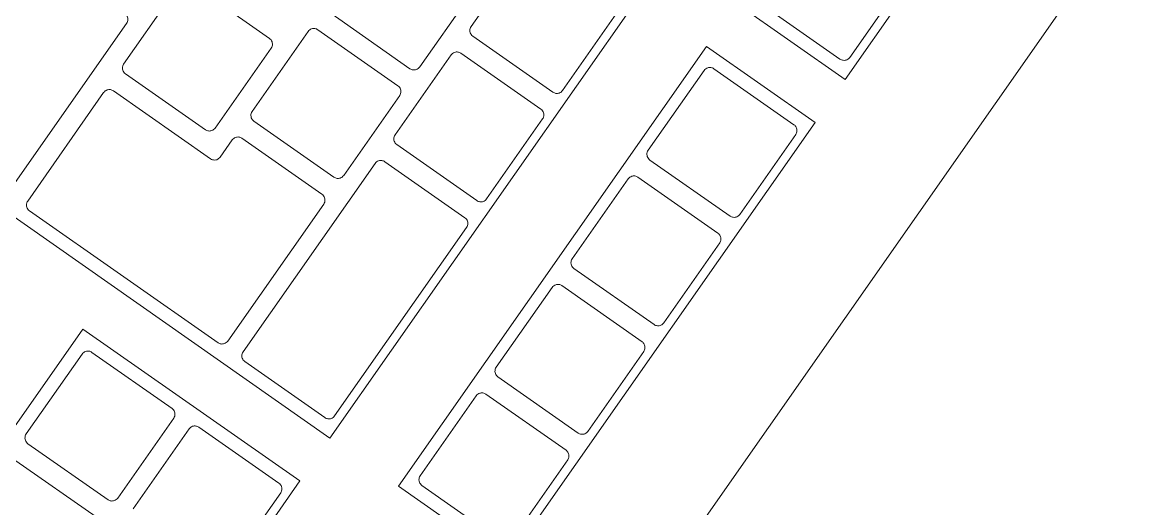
# Model space of a CAD drawing. Header units: inches. Extents: x 1 to 4637, y -664 to 702.
# Drawn here: x 1132.71 to 1139.09, y -141.86 to -139.12 of the extents above; entities that cross this region are included whole.
import ezdxf

# ---------------------------------------------------------------- set-up
doc = ezdxf.new("R2010")
doc.units = ezdxf.units.IN
doc.header["$MEASUREMENT"] = 0
doc.layers.add('I-FURN', color=30, linetype='Continuous', lineweight=9)

# ---------------------------------------------------------------- blocks, each defined once
blk = doc.blocks.new('Desk - Group 3 - No Side Chairs-V13-New Construction - Tel_Data_Elec Plan')
at = {"layer": 'I-FURN'}
for p, q in [((17.9286, -9.8571), (20.0738, -6.7933)), ((16.6743, -7.1525), (18.5448, -8.4622)), ((11.5285, -7.8091), (26.3635, -18.1967)), ((17.8003, -8.084), (17.4836, -8.5363)), ((20.2703, -8.7092), (19.3351, -8.0543)), ((17.5804, -8.604), (17.897, -8.1518)), ((17.9519, -8.1421), (18.4034, -8.4583)), ((18.4673, -9.225), (19.213, -8.16)), ((19.2678, -8.1504), (19.8806, -8.5794)), ((17.6867, -9.6877), (15.8162, -8.378)), ((18.5448, -8.4622), (17.6867, -9.6877)), ((18.413, -8.5131), (18.0964, -8.9653)), ((18.0416, -8.975), (17.5901, -8.6588)), ((19.8902, -8.6343), (19.5063, -9.1825)), ((17.5291, -8.7459), (17.9806, -9.062)), ((19.6703, -9.1542), (19.987, -8.702)), ((20.0418, -8.6923), (20.4933, -9.0085)), ((20.503, -9.0633), (20.1863, -9.5155)), ((17.9903, -9.1169), (17.6736, -9.5691)), ((19.516, -9.2373), (19.6127, -9.3051)), ((20.1315, -9.5252), (19.68, -9.209)), ((17.6188, -9.5788), (17.1673, -9.2626)), ((19.2509, -9.8218), (18.4769, -9.2798)), ((18.0445, -9.8288), (18.3611, -9.3766)), ((18.416, -9.3669), (19.4802, -10.1121)), ((19.6224, -9.3599), (19.3058, -9.8121)), ((19.4025, -9.8799), (19.7192, -9.4277)), ((19.774, -9.418), (20.2255, -9.7341)), ((20.2352, -9.789), (19.9185, -10.2412)), ((27.1521, -16.3155), (17.9286, -9.8571)), ((19.1184, -10.6288), (18.0542, -9.8836)), ((20.0153, -10.3089), (20.3319, -9.8567)), ((19.8637, -10.2508), (19.4122, -9.9347)), ((19.4899, -10.1669), (19.1733, -10.6191)), ((17.2285, -10.8568), (17.6576, -10.2441)), ((17.6576, -10.2441), (20.1408, -11.9829)), ((19.27, -10.6869), (19.5866, -10.2347)), ((19.6415, -10.225), (20.093, -10.5412)), ((17.3445, -10.8285), (17.6611, -10.3763)), ((17.7159, -10.3667), (18.1674, -10.6828)), ((20.4765, -10.6799), (20.0249, -10.3638)), ((20.1026, -10.596), (19.786, -11.0482)), ((20.2542, -10.6541), (20.7057, -10.9702)), ((19.8828, -11.1159), (20.1994, -10.6637)), ((18.1771, -10.7376), (17.8605, -11.1898)), ((19.7312, -11.0579), (19.2797, -10.7417)), ((17.9572, -11.2576), (18.2739, -10.8054)), ((18.3287, -10.7957), (18.7802, -11.1119)), ((19.7118, -12.5956), (17.2285, -10.8568)), ((17.8056, -11.1995), (17.3541, -10.8834)), ((18.7899, -11.1667), (18.4732, -11.6189)), ((20.3439, -11.4869), (19.8924, -11.1708)), ((18.57, -11.6866), (18.8866, -11.2344)), ((18.9414, -11.2248), (19.3929, -11.5409)), ((18.4184, -11.6286), (17.9669, -11.3124)), ((19.4026, -11.5957), (19.086, -12.0479)), ((19.1827, -12.1157), (19.4994, -11.6635)), ((19.5542, -11.6538), (20.0057, -11.97)), ((19.0311, -12.0576), (18.5796, -11.7415)), ((20.1408, -11.9829), (19.7118, -12.5956)), ((20.0154, -12.0248), (19.6987, -12.477)), ((19.6439, -12.4867), (19.1924, -12.1705)), ((19.9537, -12.765), (20.3827, -12.1522)), ((20.0696, -12.7367), (20.3862, -12.2845)), ((22.4369, -14.5038), (19.9537, -12.765)), ((20.5308, -13.1077), (20.0793, -12.7915))]:
    blk.add_line(p, q, dxfattribs=at)
for points in [[(17.897, -8.1518), (17.8994, -8.1484), (17.9051, -8.1425), (17.9161, -8.1366), (17.9285, -8.1344), (17.9409, -8.1361), (17.9485, -8.1397), (17.9519, -8.1421)], [(19.213, -8.16), (19.2153, -8.1567), (19.2211, -8.1507), (19.2321, -8.1448), (19.2444, -8.1426), (19.2569, -8.1443), (19.2644, -8.148), (19.2678, -8.1504)], [(19.987, -8.702), (19.9893, -8.6986), (19.9951, -8.6926), (20.0061, -8.6868), (20.0184, -8.6846), (20.0309, -8.6863), (20.0384, -8.69), (20.0418, -8.6923)], [(20.3251, -8.6995), (20.3228, -8.7029), (20.317, -8.7089), (20.306, -8.7148), (20.2937, -8.717), (20.2812, -8.7152), (20.2737, -8.7116), (20.2703, -8.7092)], [(18.0964, -8.9653), (18.0941, -8.9687), (18.0883, -8.9746), (18.0774, -8.9805), (18.065, -8.9827), (18.0526, -8.981), (18.045, -8.9774), (18.0416, -8.975)], [(19.5063, -9.1825), (19.504, -9.1859), (19.5003, -9.1933), (19.4986, -9.2057), (19.5007, -9.218), (19.5066, -9.2291), (19.5126, -9.235), (19.516, -9.2373)], [(18.3611, -9.3766), (18.3635, -9.3732), (18.3692, -9.3673), (18.3802, -9.3614), (18.3925, -9.3591), (18.405, -9.3608), (18.4126, -9.3645), (18.416, -9.3669)], [(19.7192, -9.4277), (19.7215, -9.4243), (19.7273, -9.4183), (19.7383, -9.4124), (19.7506, -9.4102), (19.763, -9.4119), (19.7706, -9.4156), (19.774, -9.418)], [(17.6736, -9.5691), (17.6713, -9.5724), (17.6656, -9.5784), (17.6547, -9.5843), (17.6424, -9.5865), (17.6298, -9.5848), (17.6222, -9.5812), (17.6188, -9.5788)], [(20.1863, -9.5155), (20.184, -9.5189), (20.1782, -9.5248), (20.1672, -9.5307), (20.1549, -9.5329), (20.1425, -9.5312), (20.1349, -9.5276), (20.1315, -9.5252)], [(19.3058, -9.8121), (19.3034, -9.8155), (19.2977, -9.8214), (19.2867, -9.8273), (19.2744, -9.8296), (19.2619, -9.8279), (19.2544, -9.8242), (19.2509, -9.8218)], [(19.5866, -10.2347), (19.589, -10.2313), (19.5947, -10.2254), (19.6057, -10.2195), (19.618, -10.2172), (19.6305, -10.2189), (19.6381, -10.2226), (19.6415, -10.225)], [(19.9185, -10.2412), (19.9162, -10.2445), (19.9104, -10.2505), (19.8995, -10.2564), (19.8872, -10.2586), (19.8747, -10.2569), (19.8671, -10.2532), (19.8637, -10.2508)], [(17.6611, -10.3763), (17.6634, -10.373), (17.6691, -10.3671), (17.68, -10.3612), (17.6923, -10.3589), (17.7049, -10.3605), (17.7125, -10.3642), (17.7159, -10.3667)], [(19.1733, -10.6191), (19.1709, -10.6225), (19.1652, -10.6284), (19.1543, -10.6343), (19.142, -10.6366), (19.1295, -10.6349), (19.1219, -10.6312), (19.1184, -10.6288)], [(20.1994, -10.6637), (20.2017, -10.6604), (20.2075, -10.6544), (20.2184, -10.6485), (20.2307, -10.6463), (20.2432, -10.648), (20.2508, -10.6517), (20.2542, -10.6541)], [(18.2739, -10.8054), (18.2762, -10.8021), (18.2819, -10.7961), (18.2927, -10.7902), (18.305, -10.7879), (18.3176, -10.7896), (18.3252, -10.7933), (18.3287, -10.7957)], [(19.786, -11.0482), (19.7837, -11.0515), (19.778, -11.0575), (19.767, -11.0634), (19.7547, -11.0656), (19.7422, -11.0639), (19.7346, -11.0603), (19.7312, -11.0579)], [(17.8605, -11.1898), (17.8585, -11.1926), (17.854, -11.1976), (17.8454, -11.2032), (17.8356, -11.2064), (17.8252, -11.207), (17.8148, -11.2048), (17.8085, -11.2015), (17.8056, -11.1995)], [(18.8866, -11.2344), (18.8889, -11.2311), (18.8946, -11.2252), (18.9055, -11.2193), (18.9178, -11.217), (18.9304, -11.2187), (18.938, -11.2223), (18.9414, -11.2248)], [(17.9669, -11.3124), (17.964, -11.3104), (17.9588, -11.3056), (17.9532, -11.2966), (17.9502, -11.2866), (17.9498, -11.2763), (17.9521, -11.2663), (17.9553, -11.2603), (17.9572, -11.2576)], [(18.4732, -11.6189), (18.4713, -11.6216), (18.4667, -11.6267), (18.4582, -11.6322), (18.4484, -11.6354), (18.4379, -11.636), (18.4276, -11.6338), (18.4213, -11.6306), (18.4184, -11.6286)], [(19.4994, -11.6635), (19.5017, -11.6602), (19.5074, -11.6542), (19.5182, -11.6483), (19.5305, -11.646), (19.5431, -11.6477), (19.5507, -11.6514), (19.5542, -11.6538)], [(18.5796, -11.7415), (18.5768, -11.7394), (18.5715, -11.7346), (18.566, -11.7257), (18.5629, -11.7157), (18.5626, -11.7054), (18.5649, -11.6954), (18.568, -11.6894), (18.57, -11.6866)], [(19.086, -12.0479), (19.084, -12.0507), (19.0795, -12.0557), (19.0709, -12.0613), (19.0611, -12.0645), (19.0507, -12.0651), (19.0403, -12.0629), (19.034, -12.0596), (19.0311, -12.0576)], [(19.1924, -12.1705), (19.1895, -12.1685), (19.1843, -12.1637), (19.1787, -12.1547), (19.1757, -12.1447), (19.1754, -12.1344), (19.1776, -12.1245), (19.1808, -12.1184), (19.1827, -12.1157)], [(19.6987, -12.477), (19.6968, -12.4797), (19.6922, -12.4848), (19.6837, -12.4903), (19.6739, -12.4935), (19.6634, -12.4941), (19.6531, -12.4919), (19.6468, -12.4887), (19.6439, -12.4867)], [(20.0793, -12.7915), (20.0764, -12.7895), (20.0712, -12.7847), (20.0656, -12.7757), (20.0626, -12.7657), (20.0622, -12.7554), (20.0645, -12.7455), (20.0677, -12.7394), (20.0696, -12.7367)]]:
    blk.add_open_spline(points, degree=3, dxfattribs=at)
for points, knots in [([(18.4034, -8.4583), (18.4068, -8.4607), (18.4128, -8.4665), (18.4182, -8.4767), (18.4204, -8.4869), (18.42, -8.4993), (18.4166, -8.5081), (18.413, -8.5131)], [0, 0, 0, 0, 0.2, 0.4, 0.55, 0.7, 1, 1, 1, 1]), ([(17.5901, -8.6588), (17.5866, -8.6564), (17.5806, -8.6506), (17.5752, -8.6403), (17.5731, -8.6302), (17.5734, -8.6178), (17.5769, -8.609), (17.5804, -8.604)], [0, 0, 0, 0, 0.2, 0.4, 0.55, 0.7, 1, 1, 1, 1]), ([(19.8806, -8.5794), (19.8839, -8.5818), (19.89, -8.5876), (19.8968, -8.6006), (19.8984, -8.6174), (19.8938, -8.6292), (19.8902, -8.6343)], [0, 0, 0, 0, 0.2, 0.4, 0.7, 1, 1, 1, 1]), ([(17.9806, -9.062), (17.984, -9.0644), (17.9901, -9.0703), (17.9954, -9.0805), (17.9976, -9.0907), (17.9973, -9.1031), (17.9938, -9.1119), (17.9903, -9.1169)], [0, 0, 0, 0, 0.2, 0.4, 0.55, 0.7, 1, 1, 1, 1]), ([(19.68, -9.209), (19.6766, -9.2067), (19.6706, -9.2008), (19.6652, -9.1906), (19.663, -9.1805), (19.6633, -9.168), (19.6668, -9.1592), (19.6703, -9.1542)], [0, 0, 0, 0, 0.2, 0.4, 0.55, 0.7, 1, 1, 1, 1]), ([(18.4769, -9.2798), (18.4735, -9.2774), (18.4675, -9.2716), (18.4621, -9.2613), (18.46, -9.2512), (18.4603, -9.2388), (18.4638, -9.23), (18.4673, -9.225)], [0, 0, 0, 0, 0.2, 0.4, 0.55, 0.7, 1, 1, 1, 1]), ([(19.6127, -9.3051), (19.6162, -9.3075), (19.6222, -9.3133), (19.6276, -9.3235), (19.6297, -9.3337), (19.6294, -9.3461), (19.6259, -9.3549), (19.6224, -9.3599)], [0, 0, 0, 0, 0.2, 0.4, 0.55, 0.7, 1, 1, 1, 1]), ([(20.2255, -9.7341), (20.2289, -9.7365), (20.2349, -9.7424), (20.2403, -9.7526), (20.2425, -9.7627), (20.2422, -9.7751), (20.2387, -9.7839), (20.2352, -9.789)], [0, 0, 0, 0, 0.2, 0.4, 0.55, 0.7, 1, 1, 1, 1]), ([(18.0542, -9.8836), (18.0507, -9.8812), (18.0447, -9.8753), (18.0393, -9.865), (18.0372, -9.8549), (18.0375, -9.8425), (18.041, -9.8338), (18.0445, -9.8288)], [0, 0, 0, 0, 0.2, 0.4, 0.55, 0.7, 1, 1, 1, 1]), ([(19.4122, -9.9347), (19.4088, -9.9323), (19.4027, -9.9264), (19.3974, -9.9162), (19.3952, -9.9061), (19.3955, -9.8937), (19.399, -9.8849), (19.4025, -9.8799)], [0, 0, 0, 0, 0.2, 0.4, 0.55, 0.7, 1, 1, 1, 1]), ([(19.4802, -10.1121), (19.4836, -10.1145), (19.4897, -10.1204), (19.4951, -10.1306), (19.4972, -10.1408), (19.4969, -10.1532), (19.4934, -10.1619), (19.4899, -10.1669)], [0, 0, 0, 0, 0.2, 0.4, 0.55, 0.7, 1, 1, 1, 1]), ([(20.0249, -10.3638), (20.0215, -10.3614), (20.0155, -10.3555), (20.0101, -10.3453), (20.008, -10.3351), (20.0083, -10.3227), (20.0118, -10.3139), (20.0153, -10.3089)], [0, 0, 0, 0, 0.2, 0.4, 0.55, 0.7, 1, 1, 1, 1]), ([(20.093, -10.5412), (20.0964, -10.5435), (20.1025, -10.5494), (20.1078, -10.5597), (20.11, -10.5698), (20.1096, -10.5822), (20.1062, -10.591), (20.1026, -10.596)], [0, 0, 0, 0, 0.2, 0.4, 0.55, 0.7, 1, 1, 1, 1]), ([(18.1674, -10.6828), (18.1709, -10.6852), (18.177, -10.6912), (18.1823, -10.7014), (18.1844, -10.7116), (18.1841, -10.724), (18.1806, -10.7327), (18.1771, -10.7376)], [0, 0, 0, 0, 0.2, 0.4, 0.55, 0.7, 1, 1, 1, 1]), ([(19.2797, -10.7417), (19.2762, -10.7393), (19.2702, -10.7334), (19.2648, -10.7232), (19.2627, -10.713), (19.263, -10.7006), (19.2665, -10.6919), (19.27, -10.6869)], [0, 0, 0, 0, 0.2, 0.4, 0.55, 0.7, 1, 1, 1, 1]), ([(18.7802, -11.1119), (18.7836, -11.1143), (18.7897, -11.1202), (18.7951, -11.1305), (18.7972, -11.1407), (18.7968, -11.153), (18.7933, -11.1617), (18.7899, -11.1667)], [0, 0, 0, 0, 0.2, 0.4, 0.55, 0.7, 1, 1, 1, 1]), ([(19.8924, -11.1708), (19.889, -11.1684), (19.8829, -11.1625), (19.8776, -11.1522), (19.8754, -11.142), (19.8758, -11.1297), (19.8793, -11.1209), (19.8828, -11.1159)], [0, 0, 0, 0, 0.2, 0.4, 0.55, 0.7, 1, 1, 1, 1]), ([(19.3929, -11.5409), (19.3964, -11.5433), (19.4025, -11.5493), (19.4078, -11.5596), (19.4099, -11.5697), (19.4096, -11.5821), (19.4061, -11.5908), (19.4026, -11.5957)], [0, 0, 0, 0, 0.2, 0.4, 0.55, 0.7, 1, 1, 1, 1]), ([(20.0057, -11.97), (20.0092, -11.9724), (20.0152, -11.9783), (20.0206, -11.9886), (20.0227, -11.9988), (20.0223, -12.0111), (20.0188, -12.0198), (20.0154, -12.0248)], [0, 0, 0, 0, 0.2, 0.4, 0.55, 0.7, 1, 1, 1, 1])]:
    blk.add_open_spline(points, degree=3, knots=knots, dxfattribs=at)

msp = doc.modelspace()

# ---------------------------------------------------------------- block references
at = {"layer": 'I-FURN', "rotation": 89.99999999999991}
msp.add_blockref('Desk - Group 3 - No Side Chairs-V13-New Construction - Tel_Data_Elec Plan', (1124.5856, -159.3961), dxfattribs=at)

doc.saveas('drawing.dxf')
